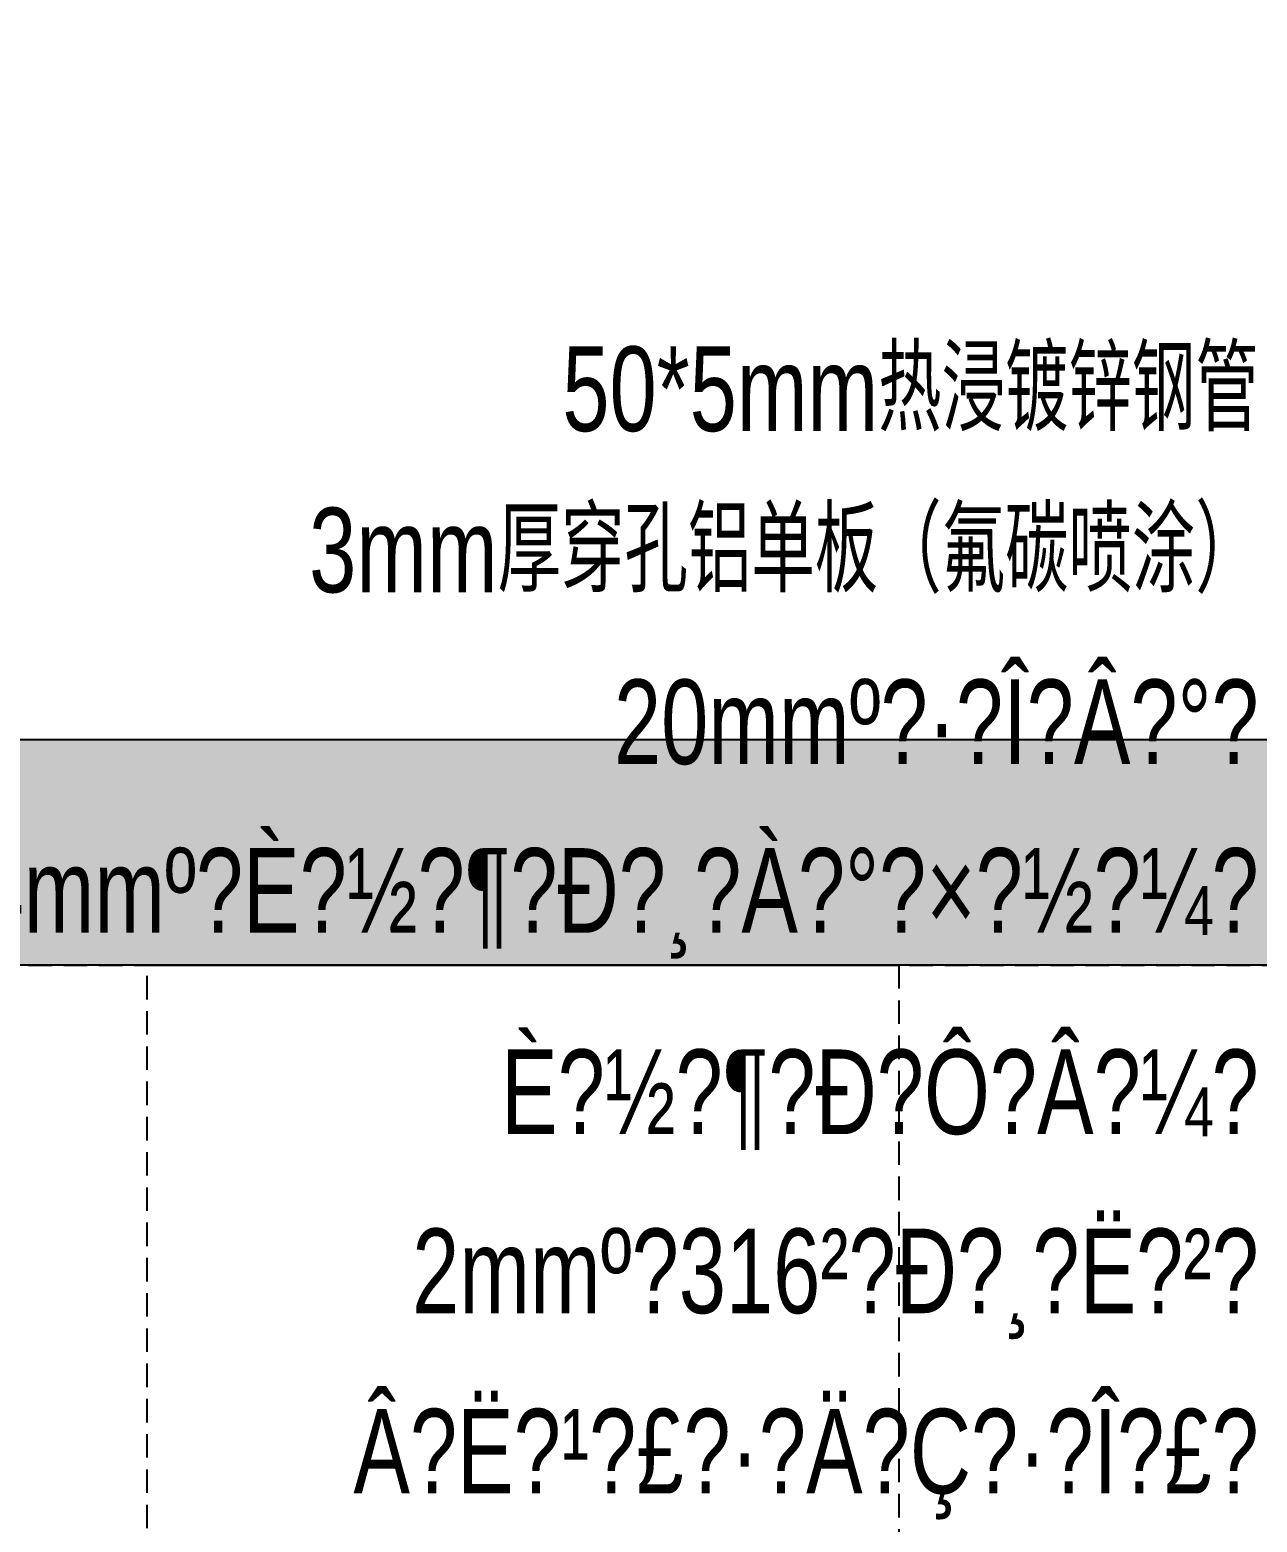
# Model space of a CAD drawing. Extents: x -8792 to 174344, y -43961 to 62816.
# Drawn here: x 13874 to 14527, y -7959 to -7166 of the extents above; entities that cross this region are included whole.
import ezdxf
from ezdxf.xclip import XClip

# ---------------------------------------------------------------- set-up
doc = ezdxf.new("R2010")
doc.units = 0
doc.header["$LTSCALE"] = 50
doc.header["$XCLIPFRAME"] = 0
doc.linetypes.add('( Hidden )', pattern=[0.375, 0.25, -0.125])
doc.linetypes.add('DOT2', pattern=[0.125, 0, -0.125])
for name, color, linetype in [('#填充层', 8, 'Continuous'), ('#文字', 2, 'Continuous'), ('#结构边线+内凹外凸边线', 5, 'Continuous'), ('#铝型材', 3, 'Continuous'), ('A-FLOR-OTLN', 4, 'DOT2'), ('吊顶', 7, 'Continuous')]:
    doc.layers.add(name, color=color, linetype=linetype)
doc.styles.add('文字1', font='jrs.shx', dxfattribs={"width": 0.7, "bigfont": 'hztxt.shx'})

# ---------------------------------------------------------------- blocks, each defined once
blk = doc.blocks.new('A$Cbd8d7c8c')
at = {"layer": 'A-FLOR-OTLN', "color": 8}
blk.add_lwpolyline([(-22721.25, -15689.87), (-43719.42, -33393.16, 0.413756), (-43991.61, -36560.98, 0.189672), (122158.17, -126683.04, 0.414786), (124666.02, -124719.49), (133885.17, -48361.88, 0.379931), (116453.25, -23207.95, 0.236452)], format="xyb", dxfattribs=at)
at = {"layer": '吊顶', "const_width": 3}
blk.add_lwpolyline([(36525.16, -42886.24, 0.056654), (31389.8, -41079.32), (30859.09, -40957.78, -0.112536), (21289.45, -36343.72, -0.028917), (3039.01, -19971.01, 0.413532), (-633.62, -19953.38), (-31397.94, -50352.84, 0.414781), (-31416.33, -54033.31, 0.170492), (123964.28, -129414.71, 0.412564), (126841.18, -127143.22), (136317.5, -48655.55, 1.269195), (87076.8, -54393.32)], format="xyb", dxfattribs=at)
blk = doc.blocks.new('ASDFDFBBBB')
at = {"layer": '#填充层', "ltscale": 10}
h = blk.add_hatch(dxfattribs=at)
h.set_pattern_fill('钢筋混凝土', color=256, scale=10)
h.set_pattern_definition([(45, (-4632.229, 2116.876), (-17.67767, 17.67767), []), (50, (-4632.23, 2116.876), (71.72602, -6.27521), [7.5, -82.5]), (355, (-4632.23, 2116.876), (-13.87513, 75.21921), [6, -66]), (100.4514, (-4626.25, 2116.35), (57.85094, 68.94395), [6.37402, -70.1142]), (46.1842, (-4632.23, 2136.88), (106.7241, -16.5519), [11.25, -123.75]), (96.6356, (-4623.33, 2135.5), (93.46627, 97.4118), [9.56103, -105.1713]), (351.1842, (-4632.23, 2136.88), (93.4662, 97.41186), [9, -99]), (21, (-4622.23, 2131.876), (59.6907, -40.26189), [7.5, -82.5]), (326, (-4622.23, 2131.876), (24.33153, 72.515), [6, -66]), (71.4514, (-4617.254, 2128.52), (84.02226, 32.25305), [6.37402, -70.1142]), (37.5, (-4632.229, 2116.876), (1.215986, 33.289385), [0, -65.2, 0, -67, 0, -66.25]), (7.5, (-4632.23, 2116.876), (26.306954, 39.44117), [0, -38.2, 0, -63.7, 0, -25.25]), (327.5, (-4654.529, 2116.876), (53.382244, -2.255487), [0, -25, 0, -78, 0, -103.5]), (317.5, (-4664.53, 2116.876), (58.31862, 10.0105), [0, -32.5, 0, -51.8, 0, -73.5])])
h.paths.add_polyline_path([(12250.06, -350.04), (-199.95, -350.04), (-199.95, -470.07), (12250.06, -470.07)])
h.paths.add_polyline_path([(12250.06, -300.07), (12250.06, -1100.07), (12650.06, -1100.07), (12650.06, -430.07), (16850.06, -430.07), (16850.06, -970.07), (17200.06, -970.07), (17200.06, -300.07)])
at = {"layer": '#结构边线+内凹外凸边线', "ltscale": 10}
blk.add_lwpolyline([(12250.06, -350.04), (-199.95, -350.04), (-199.95, -470.07), (12250.06, -470.07)], close=True, dxfattribs=at)
at = {"layer": '#铝型材', "color": 8, "linetype": '( Hidden )'}
for points in [[(0.06, -970.07), (1219.42, -970.07), (1219.42, -470.05), (0.06, -470.05)], [(5200.06, -470.07), (1219.42, -470.07), (1219.42, -1169.96), (5200.06, -1169.96)]]:
    blk.add_lwpolyline(points, close=True, dxfattribs=at)
blk.add_lwpolyline([(800.06, -3563.28), (800.06, -470.07), (400.06, -470.07), (400.06, -3563.28)], dxfattribs=at)

msp = doc.modelspace()

# ---------------------------------------------------------------- block references
at = {"ltscale": 10}
ref = msp.add_blockref('A$Cbd8d7c8c', (-20242.468, 78224.561), dxfattribs=at)
XClip(ref).set_block_clipping_path([(33737.5024453482, -58253.8739175466), (58527.5008306247, -28195.842069268)])
ref = msp.add_blockref('A$Cbd8d7c8c', (22321.982, 94074.685), dxfattribs=at)
XClip(ref).set_block_clipping_path([(76291.0063025201, -72283.9918497168), (103268.9259821397, -47877.3086105986)])
at = {"ltscale": 12}
ref = msp.add_blockref('ASDFDFBBBB', (16523.379, -7192.873), dxfattribs=dict(at, xscale=-1))
XClip(ref).set_block_clipping_path([(4357.7572503736, -3823.1708667884), (6968.1443472763, 1342.8291332118)])
ref = msp.add_blockref('ASDFDFBBBB', (14736.155, -7192.873), dxfattribs=dict(at, xscale=-1))
XClip(ref).set_block_clipping_path([(-715.4778529943, -3797.3053243063), (2511.2529271227, 1432.8291332118)])
ref = msp.add_blockref('ASDFDFBBBB', (19664.938, -7192.873), dxfattribs=dict(at, xscale=-1))
XClip(ref).set_block_clipping_path([(11800.9034438342, -3842.9944827884), (17026.5034438345, 748.8291332118)])

# ---------------------------------------------------------------- next in the draw order: texts
at = {"layer": '#文字', "char_height": 45, "attachment_point": 6, "style": '文字1'}
for s, insert in [('{\\W0.75;50*5mm热浸镀锌钢管}', (14527.598, -7356.745)), ('{\\W0.75;3mm厚穿孔铝单板（氟碳喷涂）}', (14527.598, -7442.618)), ('{\\Fjrs,jhz|c134;\\W0.75;20mmº?·?Î?Â?°?}', (14527.598, -7533.862)), ('{\\Fjrs,jhz|c134;\\W0.75;14mmº?È?½?¶?Ð?¸?À?°?×?½?¼?}', (14527.598, -7630.155)), ('{\\Fjrs,jhz|c134;\\W0.75;È?½?¶?Ð?Ô?Â?¼?}', (14527.598, -7734.533)), ('{\\Fjrs,jhz|c134;\\W0.75;2mmº?316²?Ð?¸?Ë?²?}', (14527.598, -7832.484)), ('{\\Fjrs,jhz|c134;\\W0.75;Â?Ë?¹?£?·?Ä?Ç?·?Î?£?}', (14527.598, -7928.386))]:
    msp.add_mtext(s, dxfattribs=dict(at, insert=insert))

doc.saveas('drawing.dxf')
